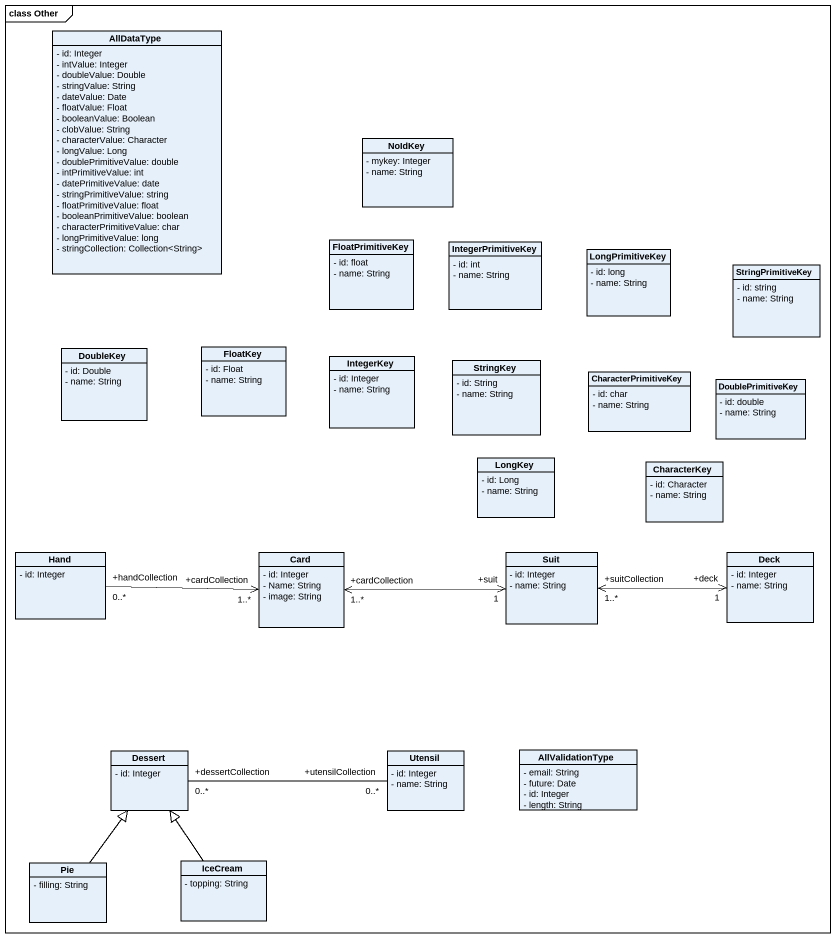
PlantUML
@startuml
mainframe class Other
hide circle
hide empty members
skinparam classAttributeIconSize 0
class AllDataType {
  - id: Integer
  - intValue: Integer
  - doubleValue: Double
  - stringValue: String
  - dateValue: Date
  - floatValue: Float
  - booleanValue: Boolean
  - clobValue: String
  - characterValue: Character
  - longValue: Long
  - doublePrimitiveValue: double
  - intPrimitiveValue: int
  - datePrimitiveValue: date
  - stringPrimitiveValue: string
  - floatPrimitiveValue: float
  - booleanPrimitiveValue: boolean
  - characterPrimitiveValue: char
  - longPrimitiveValue: long
  - stringCollection: Collection<String>
}
class NoIdKey {
  - mykey: Integer
  - name: String
}
class FloatPrimitiveKey {
  - id: float
  - name: String
}
class IntegerPrimitiveKey {
  - id: int
  - name: String
}
class LongPrimitiveKey {
  - id: long
  - name: String
}
class StringPrimitiveKey {
  - id: string
  - name: String
}
class DoubleKey {
  - id: Double
  - name: String
}
class FloatKey {
  - id: Float
  - name: String
}
class IntegerKey {
  - id: Integer
  - name: String
}
class StringKey {
  - id: String
  - name: String
}
class CharacterPrimitiveKey {
  - id: char
  - name: String
}
class DoublePrimitiveKey {
  - id: double
  - name: String
}
class LongKey {
  - id: Long
  - name: String
}
class CharacterKey {
  - id: Character
  - name: String
}
class Hand {
  - id: Integer
}
class "Card" as Card_ {
  - id: Integer
  - Name: String
  - image: String
}
class Suit {
  - id: Integer
  - name: String
}
class Deck {
  - id: Integer
  - name: String
}
class Dessert {
  - id: Integer
}
class Utensil {
  - id: Integer
  - name: String
}
class AllValidationType {
  - email: String
  - future: Date
  - id: Integer
  - length: String
}
class Pie {
  - filling: String
}
class IceCream {
  - topping: String
}
Hand "+handCollection\n0..*" -right-> "+cardCollection\n1..*" Card_
Card_ "+cardCollection\n1..*" <-right-> "+suit\n1" Suit
Suit "+suitCollection\n1..*" <-right-> "+deck\n1" Deck
Dessert "+dessertCollection\n0..*" -right- "+utensilCollection\n0..*" Utensil
Pie -up-|> Dessert
IceCream -up-|> Dessert
@enduml
